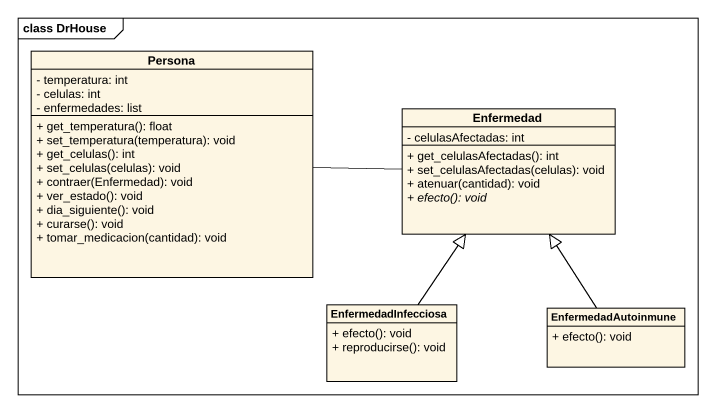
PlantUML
@startuml
mainframe class DrHouse
hide circle
hide empty members
skinparam classAttributeIconSize 0
class Persona {
  - temperatura: int
  - celulas: int
  - enfermedades: list
  + get_temperatura(): float
  + set_temperatura(temperatura): void
  + get_celulas(): int
  + set_celulas(celulas): void
  + contraer(Enfermedad): void
  + ver_estado(): void
  + dia_siguiente(): void
  + curarse(): void
  + tomar_medicacion(cantidad): void
}
class Enfermedad {
  - celulasAfectadas: int
  + get_celulasAfectadas(): int
  + set_celulasAfectadas(celulas): void
  + atenuar(cantidad): void
  {abstract} + efecto(): void
}
class EnfermedadInfecciosa {
  + efecto(): void
  + reproducirse(): void
}
class EnfermedadAutoinmune {
  + efecto(): void
}
Enfermedad -left- Persona
EnfermedadInfecciosa -up-|> Enfermedad
EnfermedadAutoinmune -up-|> Enfermedad
@enduml
